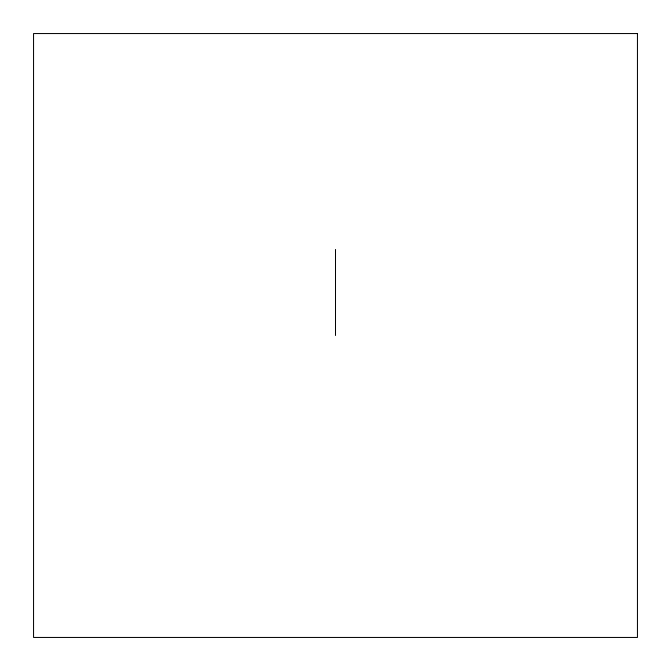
<?xml version="1.0" encoding="UTF-8"?>
<svg xmlns="http://www.w3.org/2000/svg" width="671" height="671" viewBox="0 0 671 671"><rect width="100%" height="100%" fill="white"/><g stroke="black" fill="none" stroke-linecap="round" stroke-linejoin="round"><path stroke-width="1.01" d="M335.5 249.444L335.5 335.5M637.45 33.55L33.55 33.55L33.55 637.45L637.45 637.45L637.45 33.55"/></g></svg>
